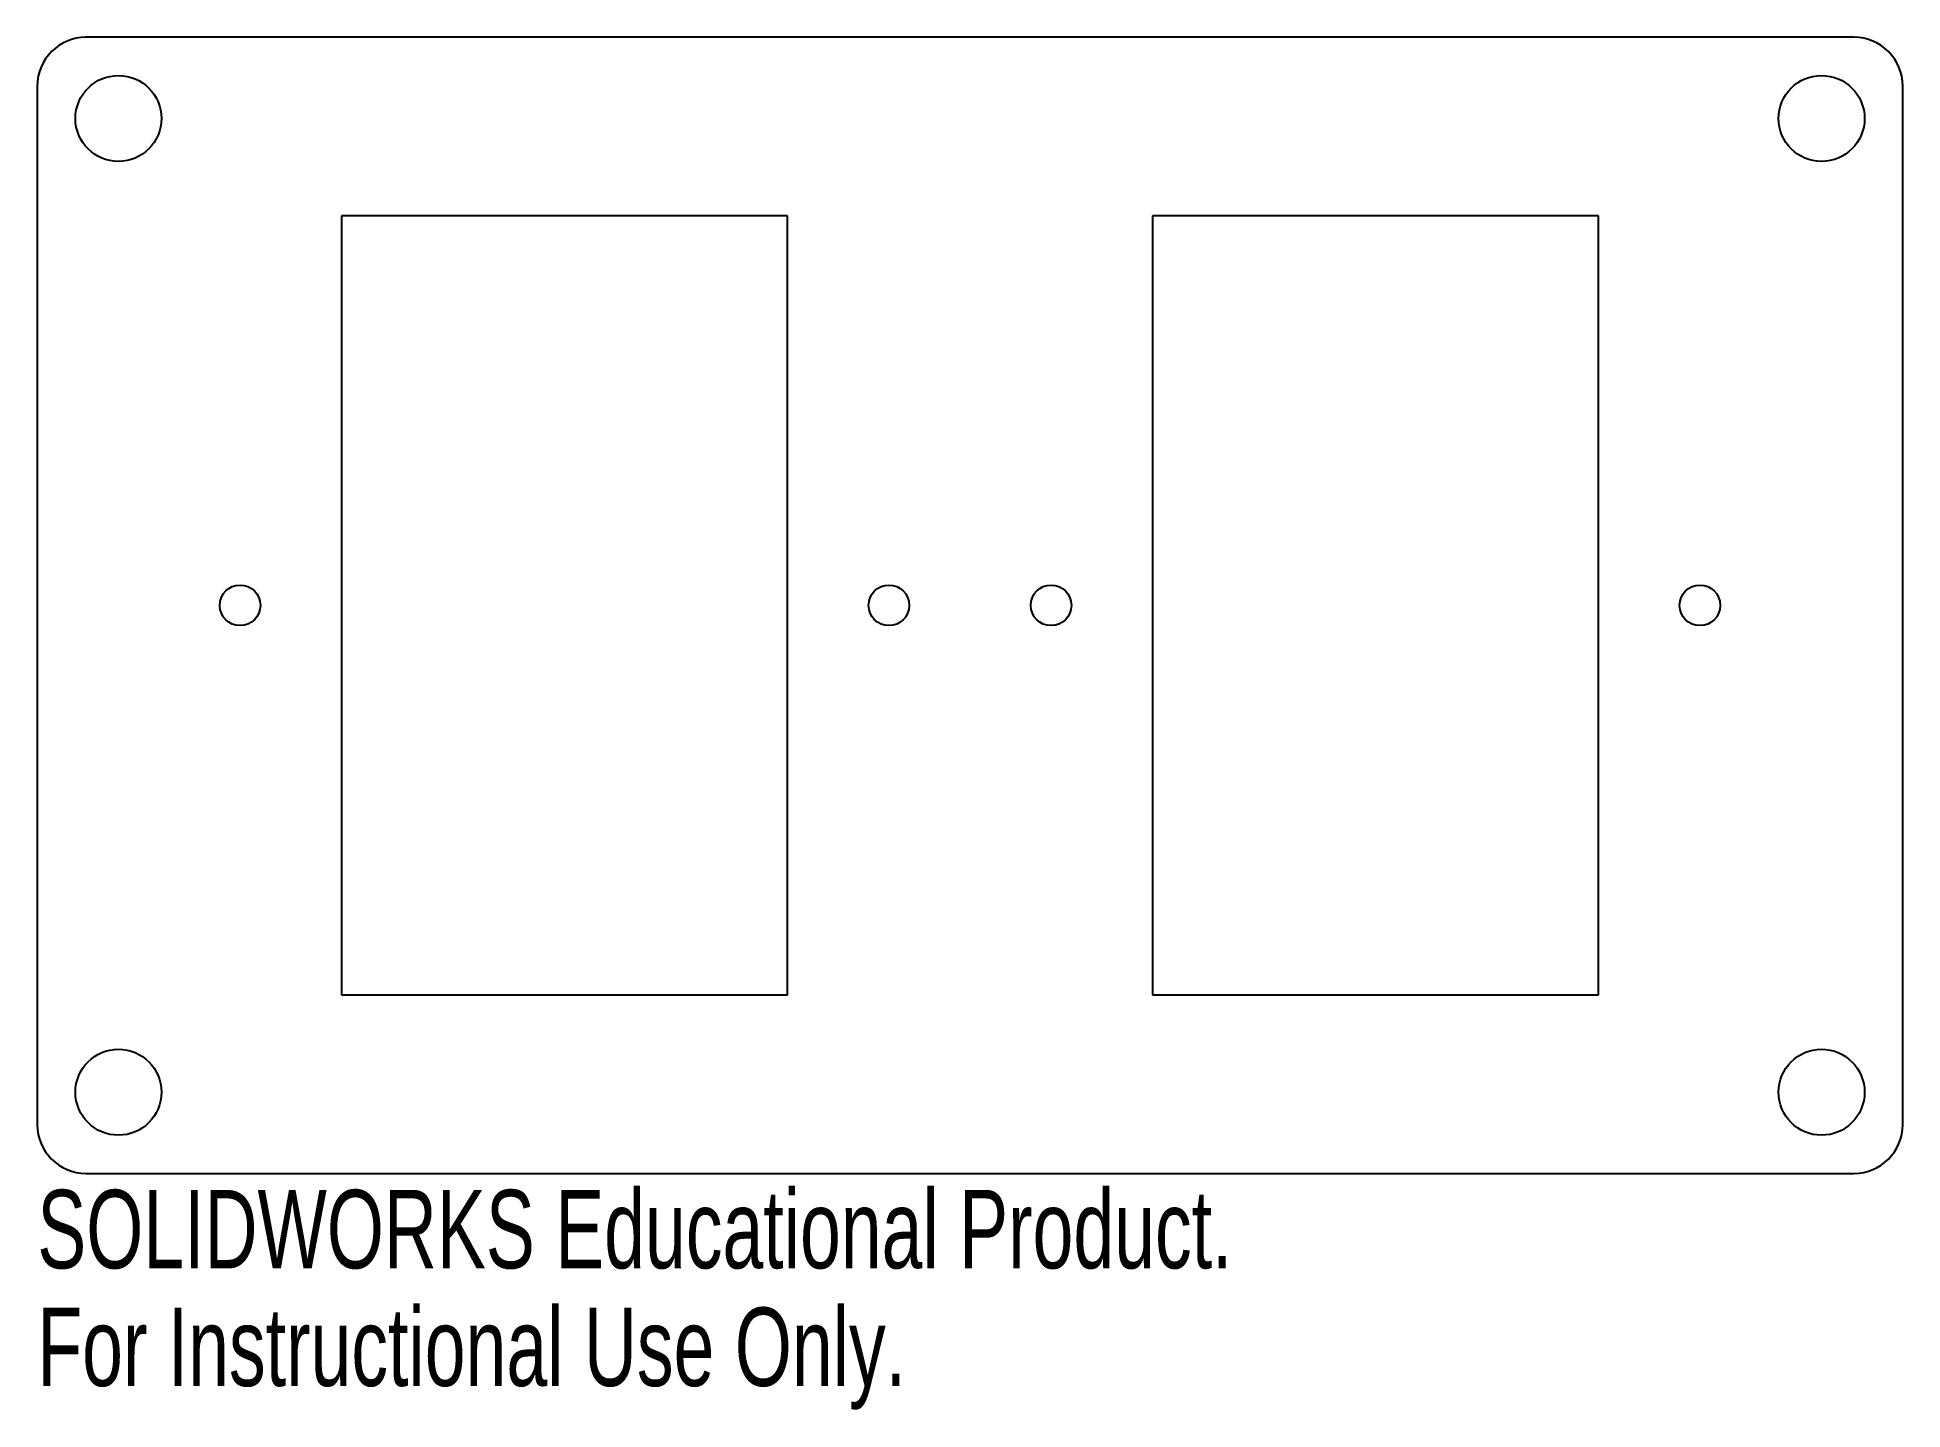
# Model space of a CAD drawing. Header units: millimetres. Extents: x -58 to 58, y -50 to 35.
import ezdxf

# ---------------------------------------------------------------- set-up
doc = ezdxf.new("R2010")
doc.units = ezdxf.units.MM
doc.styles.add('SLDTEXTSTYLE0', font='TXT', dxfattribs={"width": 0.7})

msp = doc.modelspace()

# ---------------------------------------------------------------- linework, layer by layer
at = {"color": 7, "linetype": 'Continuous', "lineweight": 25}
for p, q in [((54.5, 35), (-54.5, 35)), ((-57.5, 32), (-57.5, -32)), ((57.5, -32), (57.5, 32)), ((-38.75, 24), (-38.75, -24)), ((-11.25, 24), (-38.75, 24)), ((-11.25, -24), (-11.25, 24)), ((11.25, 24), (11.25, -24)), ((38.75, 24), (11.25, 24)), ((38.75, -24), (38.75, 24)), ((-38.75, -24), (-11.25, -24)), ((11.25, -24), (38.75, -24)), ((-54.5, -35), (54.5, -35))]:
    msp.add_line(p, q, dxfattribs=at)
for centre, radius in [((-52.5, 30), 2.65), ((52.5, 30), 2.65), ((-45, 0), 1.25), ((-5, 0), 1.25), ((5, 0), 1.25), ((45, 0), 1.25), ((-52.5, -30), 2.65), ((52.5, -30), 2.65)]:
    msp.add_circle(centre, radius, dxfattribs=at)
for centre, start, end in [((-54.5, 32), 90, 180), ((54.5, 32), 0, 90), ((-54.5, -32), 180, 270), ((54.5, -32), 270, 0)]:
    msp.add_arc(centre, 3, start, end, dxfattribs=at)

# ---------------------------------------------------------------- texts
at = {"color": 254, "linetype": 'Continuous', "char_height": 4.8336, "attachment_point": 1, "style": 'SLDTEXTSTYLE0'}
for s, insert in [('SOLIDWORKS Educational Product.', (-57.5, -36.02)), ('For Instructional Use Only.', (-57.5, -43.27))]:
    msp.add_mtext(s, dxfattribs=dict(at, insert=insert))

doc.saveas('drawing.dxf')
